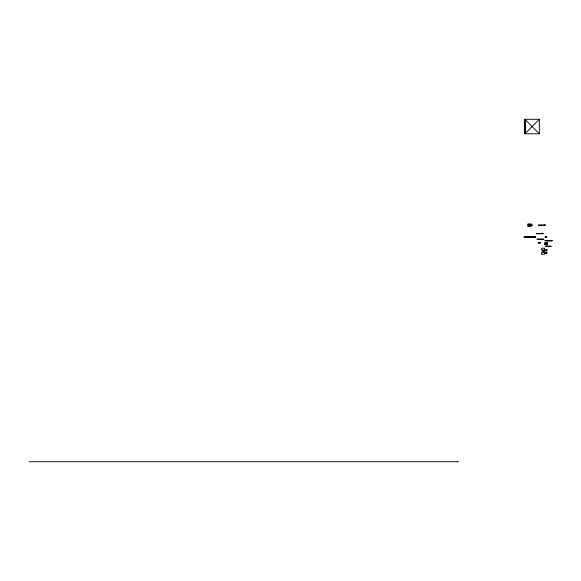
<?xml version="1.0" encoding="UTF-8"?>
<svg xmlns="http://www.w3.org/2000/svg" width="581" height="581" viewBox="0 0 581 581"><rect width="100%" height="100%" fill="white"/><g stroke="black" fill="none" stroke-linecap="round" stroke-linejoin="round"><path stroke-width="0.87" d="M524.955 133.753L539.321 119.301L539.386 133.79L524.897 133.79L524.897 119.301L539.386 119.301M524.955 119.301L539.342 133.753M545.799 237.106L545.799 236.997M543.845 239.016L537.011 238.98L537.011 239.401L543.845 239.401M543.576 252.016C543.627 253.2 542.051 251.341 543.743 251.922M531.078 225.936L532.218 225.37L531.005 225.443M528.049 224.876L528.122 224.005M529.523 224.876L529.603 224.005M531.041 224.949L532.218 224.949L531.078 224.382M545.123 225.37L545.123 224.949L538.289 224.949L538.289 225.37L545.08 225.334M528.049 225.443L528.122 226.314M529.603 225.443L529.603 226.314M536.278 233.388L543.104 233.388M546.561 236.845L545.043 236.765L546.561 236.765L546.561 237.338L545.043 237.338L546.561 237.259M545.312 240.527L551.95 240.527M545.123 240.774L551.95 240.774M538.304 242.546L540.199 242.546M538.304 242.618L540.199 242.618M538.304 242.887L540.199 242.96M546.794 246.271L550.97 246.039L550.97 246.613L546.794 246.38M545.653 246.533L546.794 246.533M549.829 246.533L550.97 246.533M457.508 461.663L458.191 461.699L29.05 461.699M544.513 224.992L545.123 224.992M549.902 246.039L549.902 246.613M546.663 250.2L546.663 250.956L546.474 250.2M546.401 242.822L546.401 244.717M546.401 252.851L546.401 252.089L546.213 252.851M546.329 242.822L546.329 244.717M545.864 250.2L545.864 250.956L545.675 250.2M545.603 252.851L545.603 252.089L545.414 252.851M544.927 242.822L544.927 244.717M543.104 233.351L543.104 233.765L536.278 233.729L536.278 233.351M524.933 133.753L524.933 119.301L524.897 133.79M542.908 250.244C543.467 251.987 544.259 249.017 542.908 250.244M543.09 250.295L543.605 250.433L543.09 250.295M531.078 224.041L528.049 224.041L528.049 226.314L531.078 226.278L531.078 224.005M535.515 236.663L524.127 236.736L535.515 236.663M535.515 237.157L524.127 237.23L535.515 237.157M551.95 240.432L545.123 240.432L545.123 240.81L551.95 240.81L551.95 240.389M540.199 242.466L538.304 242.466L538.304 243.04L540.199 243.04L540.199 242.466M547.542 242.822L544.847 242.822L544.847 244.717L547.542 244.717L547.469 242.822M546.794 246.039L545.653 246.039L545.653 246.613L546.794 246.613L546.794 246.039M544.484 248.203L541.637 248.203L541.637 249.728L542.211 249.728L542.211 252.786L541.637 252.786L541.637 254.311L544.484 254.311L544.484 248.203M547.309 249.895L545.029 250.2L547.309 249.895M547.048 252.851L544.767 253.149L547.048 252.851"/></g></svg>
